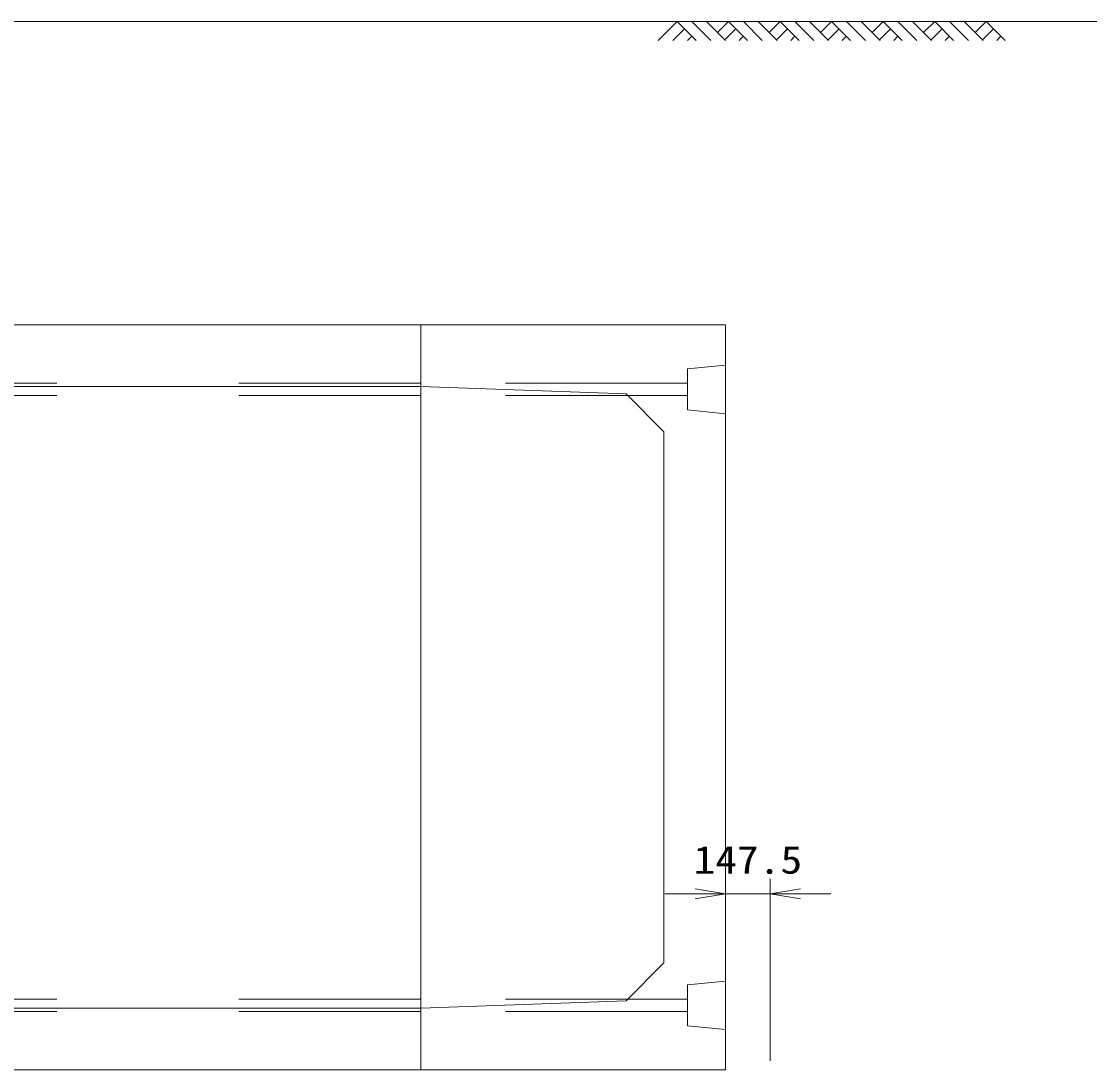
# Model space of a CAD drawing. Units: millimetres at full size; details may follow other scales. Extents: x 0 to 42000, y 0 to 29700.
# Drawn here: x 33255 to 36778, y 21136 to 24575 of the extents above; entities that cross this region are included whole.
import ezdxf
from ezdxf.enums import TextEntityAlignment as Align

# ---------------------------------------------------------------- set-up
doc = ezdxf.new("R2010")
doc.units = ezdxf.units.MM
doc.header["$LTSCALE"] = 100
doc.linetypes.add('DASHED_SPACED', pattern=[12, 6, -6])
for name, color, linetype, lineweight in [('0_2', 4, 'Continuous', 13), ('寸法', 6, 'Continuous', 13), ('ﾊｯﾁﾝｸﾞ', 4, 'Continuous', 9)]:
    doc.layers.add(name, color=color, linetype=linetype, lineweight=lineweight)
doc.styles.add('ＭＳ ゴシック', font='')
doc.styles.get('ＭＳ ゴシック').set_extended_font_data('MS Gothic')

# ---------------------------------------------------------------- blocks, each defined once
blk = doc.blocks.new('open_arrow')
at = {"color": 0, "linetype": 'Continuous', "lineweight": -2}
blk.add_lwpolyline([(7.5, 1.25), (0, 0), (7.5, -1.25)], dxfattribs=at)

msp = doc.modelspace()

# ---------------------------------------------------------------- linework, layer by layer
at = {"layer": '0_2'}
msp.add_line((37727, 24575), (18412, 24575), dxfattribs=at)
at = {"layer": '0_2', "linetype": 'DASHED_SPACED'}
for p, q in [((34572, 23382), (33027, 23382)), ((35452, 23382), (34572, 23382)), ((34572, 23342), (33027, 23342)), ((35452, 23342), (34572, 23342)), ((34572, 21352), (33027, 21352)), ((35452, 21352), (34572, 21352)), ((34572, 21312), (33027, 21312)), ((35452, 21312), (34572, 21312))]:
    msp.add_line(p, q, dxfattribs=at)
at = {"layer": '0_2', "color": 3}
for p, q in [((34572, 23372), (33027, 23372)), ((34572, 21322), (33027, 21322))]:
    msp.add_line(p, q, dxfattribs=at)
for points in [[(34572, 21119), (33027, 21119), (33027, 23575), (34572, 23575)], [(34572, 23575), (35577, 23575), (35577, 21119), (34572, 21119)]]:
    msp.add_lwpolyline(points, close=True, dxfattribs=at)
at = {"layer": '0_2', "linetype": 'DASHED_SPACED'}
for points in [[(35577, 23282), (35452, 23294.5), (35452, 23429.5), (35577, 23442)], [(35577, 21412), (35452, 21399.5), (35452, 21264.5), (35577, 21252)]]:
    msp.add_lwpolyline(points, close=True, dxfattribs=at)
at = {"layer": '0_2', "color": 3}
msp.add_lwpolyline([(34572, 23372), (35249, 23347), (35374, 23222), (35374, 21472), (35249, 21347), (34572, 21322)], dxfattribs=at)
at = {"layer": '寸法'}
for p, q in [((35577, 21169), (35577, 21749)), ((35724.5, 21149), (35724.5, 21749)), ((35377, 21699), (35924.5, 21699))]:
    msp.add_line(p, q, dxfattribs=at)
at = {"layer": 'ﾊｯﾁﾝｸﾞ'}
for p, q in [((35354.9, 24512.5), (35417.4, 24575)), ((35417.4, 24575), (35479.9, 24512.5)), ((35466.1, 24575), (35528.6, 24512.5)), ((35514.7, 24575), (35577.2, 24512.5)), ((35551, 24538.7), (35587.3, 24575)), ((35587.3, 24575), (35649.8, 24512.5)), ((35635.9, 24575), (35698.4, 24512.5)), ((35684.5, 24575), (35747, 24512.5)), ((35720.8, 24538.7), (35757.1, 24575)), ((35757.1, 24575), (35819.6, 24512.5)), ((35805.8, 24575), (35868.3, 24512.5)), ((35854.4, 24575), (35916.9, 24512.5)), ((35890.7, 24538.7), (35927, 24575)), ((35927, 24575), (35989.5, 24512.5)), ((35975.6, 24575), (36038.1, 24512.5)), ((36024.2, 24575), (36086.7, 24512.5)), ((36060.5, 24538.7), (36096.9, 24575)), ((36096.9, 24575), (36159.4, 24512.5)), ((36145.5, 24575), (36208, 24512.5)), ((36194.1, 24575), (36256.6, 24512.5)), ((36230.4, 24538.7), (36266.7, 24575)), ((36266.7, 24575), (36329.2, 24512.5)), ((36315.3, 24575), (36377.8, 24512.5)), ((36363.9, 24575), (36426.4, 24512.5)), ((36400.2, 24538.7), (36436.6, 24575)), ((36436.6, 24575), (36499.1, 24512.5)), ((35403.6, 24512.5), (35441.7, 24550.7)), ((35452.2, 24512.5), (35466.1, 24526.4)), ((35575.3, 24514.4), (35611.6, 24550.7)), ((35622, 24512.5), (35635.9, 24526.4)), ((35745.1, 24514.4), (35781.5, 24550.7)), ((35791.9, 24512.5), (35805.8, 24526.4)), ((35915, 24514.4), (35951.3, 24550.7)), ((35961.7, 24512.5), (35975.6, 24526.4)), ((36084.8, 24514.4), (36121.2, 24550.7)), ((36131.6, 24512.5), (36145.5, 24526.4)), ((36254.7, 24514.4), (36291, 24550.7)), ((36301.4, 24512.5), (36315.3, 24526.4)), ((36424.6, 24514.4), (36460.9, 24550.7)), ((36471.3, 24512.5), (36485.2, 24526.4))]:
    msp.add_line(p, q, dxfattribs=at)

# ---------------------------------------------------------------- block references
at = {"layer": '寸法', "xscale": 13.3, "yscale": 13.3, "rotation": 180}
msp.add_blockref('open_arrow', (35577, 21699), dxfattribs=at)
at = {"layer": '寸法', "xscale": 13.3, "yscale": 13.3}
msp.add_blockref('open_arrow', (35724.5, 21699), dxfattribs=at)

# ---------------------------------------------------------------- texts
at = {"layer": '寸法', "style": 'ＭＳ ゴシック', "width": 1.15}
msp.add_text('147.5', height=91.64, dxfattribs=at).set_placement((35650.8, 21811.5), align=Align.MIDDLE_CENTER)

doc.saveas('drawing.dxf')
